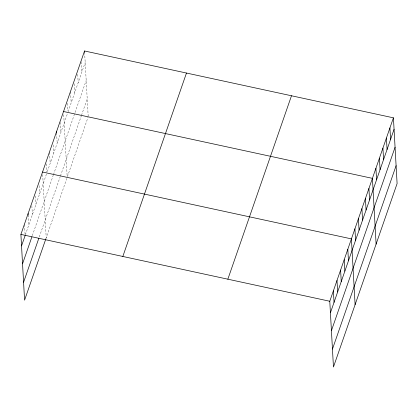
<?xml version="1.0" encoding="UTF-8"?>
<svg xmlns="http://www.w3.org/2000/svg" width="418" height="418" viewBox="0 0 418 418"><rect width="100%" height="100%" fill="white"/><g stroke="black" fill="none" stroke-linecap="round" stroke-linejoin="round"><path stroke-width="0.31" stroke-dasharray="2.09 1.57" d="M25.362 234.9L46.68 173.454M47.297 171.673L67.679 112.923M68.092 111.737L85.183 62.486M32.301 235.689L53.243 175.341M53.447 174.745L86.186 80.392M39.276 237.016L60.244 176.579M60.448 175.988L81.244 116.052M81.453 115.457L87.216 98.841M45.792 239.028L66.802 178.465M67.423 176.683L88.01 117.343M84.614 52.255L88.182 116.152M81.076 61.707L81.682 72.57M77.717 74.352L78.182 82.659M74.185 83.799L74.681 92.749M70.574 91.97L71.18 102.838M67.146 103.335L67.575 111.005M63.719 114.704L67.183 176.678M60.072 122.234L60.683 133.102M56.608 132.961L57.182 143.191M53.217 144.968L53.682 153.275M49.575 152.502L50.181 163.365M46.147 163.866L46.607 172.174M42.683 174.593L46.215 237.805M39.109 185.629L39.574 193.936M35.504 196.021L35.969 204.329M31.862 205.776L32.364 214.721M28.184 214.889L28.753 225.119M24.542 224.644L25.111 234.874"/><path stroke-width="0.63" d="M45.792 239.028L24.578 300.171L20.9 234.399L84.54 50.98L393.422 117.829L397.1 183.601L333.459 367.02L329.781 301.253L393.422 117.829M21.543 245.904L25.148 235.512M22.546 263.81L31.878 236.912M23.575 282.265L38.848 238.239M122.829 256.459L186.47 73.04M227.852 279.193L291.492 95.769M330.429 312.758L394.064 129.334M331.427 330.664L395.067 147.24M332.462 349.114L396.097 165.695M63.536 111.507L372.422 178.361L376.101 244.128M42.537 172.038L351.423 238.887L355.096 304.659M20.9 234.399L329.781 301.253M389.921 127.918L390.564 139.424M386.42 138.008L387.068 149.513M382.925 148.092L383.567 159.598M379.424 158.182L380.066 169.687M375.923 168.271L376.566 179.777M368.922 188.45L369.564 199.956M365.421 198.534L366.063 210.04M361.92 208.624L362.563 220.129M358.419 218.713L359.062 230.219M354.919 228.803L355.566 240.308M347.813 249.285L348.455 260.79M344.207 259.677L344.85 271.183M340.602 270.07L341.245 281.575M336.997 280.462L337.639 291.968M333.392 290.86L334.034 302.366M84.54 50.98L84.614 52.255M56.54 131.686L56.608 132.961M28.11 213.614L28.184 214.889"/></g></svg>
